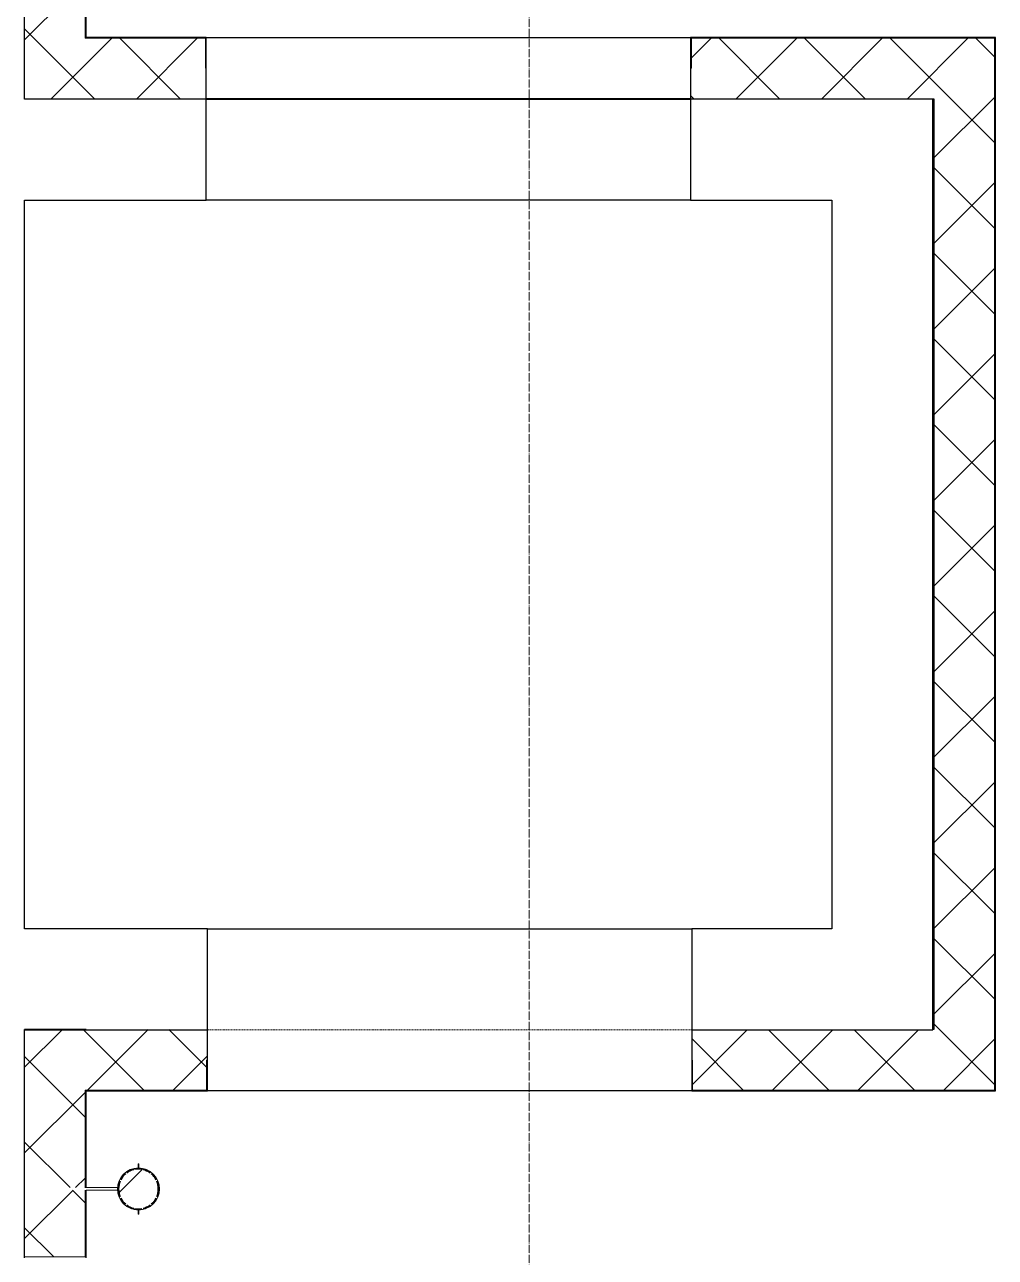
# Model space of a CAD drawing. Header units: millimetres. Extents: x -695119 to 412940, y -249585 to 622758.
# Drawn here: x 144813 to 147218, y -48669 to -45616 of the extents above; entities that cross this region are included whole.
import ezdxf

# ---------------------------------------------------------------- set-up
doc = ezdxf.new("R2010")
doc.units = ezdxf.units.MM
doc.linetypes.add('ADSK_Линия сетки', pattern=[25, 20, -2.5, 0, -2.5])
doc.linetypes.add('Сверху', pattern=[3.96875, 2.38125, -1.5875])
for name, color, linetype, lineweight in [('Обобщенные модели', 8, 'Continuous', 18), ('Окна', 252, 'Continuous', 9), ('Оси', 252, 'Continuous', 9), ('Стены разрез', 7, 'Continuous', 30), ('Стены штриховка', 7, 'Continuous', 9)]:
    doc.layers.add(name, color=color, linetype=linetype, lineweight=lineweight)
doc.layers.add('Стены', color=194, linetype='Continuous')

# ---------------------------------------------------------------- blocks, each defined once
blk = doc.blocks.new('1 этаж')
at = {"layer": 'Обобщенные модели', "lineweight": 9, "true_color": 0x636466}
h = blk.add_hatch(dxfattribs=at)
h.set_pattern_fill('FP_8', color=251, style=0, pattern_type=2)
h.set_pattern_definition([(45, (-32219.82, -128407.64), (-106.066, 106.066), [])])
h.paths.add_polyline_path([(-29723.8, -129725.7), (-29710.3, -129724.6), (-29691.5, -129714.7), (-29678.3, -129696.6), (-29673.8, -129677), (-29679.5, -129654.3), (-29694.5, -129637), (-29714.3, -129628.2), (-29736.7, -129629.1), (-29756.1, -129639.2), (-29769.3, -129657.3), (-29773.8, -129677), (-29768.1, -129699.6), (-29753.1, -129716.9), (-29733.3, -129725.7)])
at = {"layer": 'Обобщенные модели', "color": 251, "true_color": 0x636466}
for p, q in [((-29722.8, -129615), (-29724.8, -129615)), ((-29724.8, -129615), (-29724.8, -129625)), ((-29722.8, -129615), (-29724.8, -129615)), ((-29724.8, -129615), (-29724.8, -129625)), ((-29722.8, -129615), (-29724.8, -129615)), ((-29724.8, -129615), (-29724.8, -129625)), ((-29722.8, -129615), (-29724.8, -129615)), ((-29724.8, -129615), (-29724.8, -129625)), ((-29724.8, -129627), (-29724.8, -129625)), ((-29722.8, -129627), (-29724.8, -129627)), ((-29722.8, -129625), (-29722.8, -129615)), ((-29722.8, -129625), (-29722.8, -129615)), ((-29722.8, -129625), (-29722.8, -129615)), ((-29722.8, -129625), (-29722.8, -129615)), ((-29722.8, -129625), (-29722.8, -129627)), ((-29775.8, -129673.7), (-29853.8, -129673.7)), ((-29853.8, -129680.3), (-29775.8, -129680.3)), ((-29775.8, -129676.1), (-29775.8, -129673.7)), ((-29775.8, -129680.3), (-29775.8, -129677.8)), ((-29724.8, -129729), (-29724.8, -129727)), ((-29724.8, -129727), (-29722.8, -129727)), ((-29724.8, -129729), (-29724.8, -129739)), ((-29724.8, -129729), (-29724.8, -129739)), ((-29724.8, -129729), (-29724.8, -129739)), ((-29724.8, -129729), (-29724.8, -129739)), ((-29724.8, -129739), (-29722.8, -129739)), ((-29724.8, -129739), (-29722.8, -129739)), ((-29724.8, -129739), (-29722.8, -129739)), ((-29724.8, -129739), (-29722.8, -129739)), ((-29722.8, -129727), (-29722.8, -129729)), ((-29722.8, -129739), (-29722.8, -129729)), ((-29722.8, -129739), (-29722.8, -129729)), ((-29722.8, -129739), (-29722.8, -129729)), ((-29722.8, -129739), (-29722.8, -129729))]:
    blk.add_line(p, q, dxfattribs=at)
for start, end in [(0, 180), (180, 0)]:
    blk.add_arc((-29723.8, -129677), 52, start, end, dxfattribs=at)
at = {"layer": 'Обобщенные модели', "color": 251, "lineweight": 40, "true_color": 0x636466}
for start, end in [(103.6312, 126.2008), (78.9964, 101.0036), (53.7992, 76.3688), (156.6941, 180), (130.583, 152.8285), (27.1715, 49.417), (0, 23.3059), (180, 203.3059), (336.6941, 0), (207.1715, 229.417), (233.7992, 256.3688), (283.6312, 306.2008), (310.583, 332.8285), (258.9964, 281.0036)]:
    blk.add_arc((-29723.8, -129677), 50, start, end, dxfattribs=at)
at = {"layer": 'Окна', "color": 251, "true_color": 0x636466}
for p, q in [((-29555.8, -127227.4), (-29555.8, -126977.4)), ((-28355.8, -126977.4), (-28355.8, -127227.4)), ((-29553, -129282.4), (-29553, -129032.4)), ((-28353, -129032.4), (-28353, -129282.4))]:
    blk.add_line(p, q, dxfattribs=at)
at = {"layer": 'Окна', "color": 251, "linetype": 'Сверху', "true_color": 0x636466}
for p, q in [((-29555.8, -126977.4), (-28355.8, -126977.4)), ((-28355.8, -127227.4), (-29555.8, -127227.4)), ((-29553, -129032.4), (-28353, -129032.4)), ((-28353, -129282.4), (-29553, -129282.4))]:
    blk.add_line(p, q, dxfattribs=at)
at = {"layer": 'Оси', "color": 251, "linetype": 'ADSK_Линия сетки', "true_color": 0x636466}
blk.add_line((-28755.8, -96281.4), (-28755.8, -160943.1), dxfattribs=at)
at = {"layer": 'Стены', "color": 251, "true_color": 0x636466}
for p, q in [((-30005.8, -126976.5), (-30005.8, -126057.4)), ((-29555.8, -126824.5), (-28355.8, -126824.5)), ((-28355.8, -126976.5), (-29555.8, -126976.5)), ((-29555.8, -126977.4), (-28355.8, -126977.4)), ((-28355.8, -127227.4), (-29555.8, -127227.4)), ((-29553, -129032.4), (-28353, -129032.4)), ((-30005.8, -129847.4), (-30005.8, -129282)), ((-29853.8, -129282.4), (-29553, -129282.4)), ((-28353, -129282.4), (-27755.8, -129282.4)), ((-27755.8, -129282.4), (-27755.8, -129282)), ((-28353, -129434), (-29553, -129434))]:
    blk.add_line(p, q, dxfattribs=at)
at = {"layer": 'Стены разрез', "color": 251, "true_color": 0x636466}
for p, q in [((-29853.8, -126824.5), (-29853.8, -126640)), ((-29555.8, -126824.5), (-29853.8, -126824.5)), ((-29555.8, -126976.5), (-29555.8, -126824.5)), ((-27601, -126824.5), (-28355.8, -126824.5)), ((-28355.8, -126824.5), (-28355.8, -126976.5)), ((-27601, -129434), (-27601, -126824.5)), ((-30005.8, -126977.4), (-30005.8, -126976.5)), ((-30005.8, -126976.5), (-29555.8, -126976.5)), ((-29555.8, -126977.4), (-30005.8, -126977.4)), ((-29555.8, -127227.4), (-29555.8, -126977.4)), ((-28355.8, -126976.5), (-27753, -126976.5)), ((-27755.8, -126977.4), (-28355.8, -126977.4)), ((-28355.8, -126977.4), (-28355.8, -127227.4)), ((-27755.8, -129282), (-27755.8, -126977.4)), ((-27753, -126976.5), (-27753, -129282)), ((-30005.8, -129032.4), (-30005.8, -127227.4)), ((-30005.8, -127227.4), (-29555.8, -127227.4)), ((-28355.8, -127227.4), (-28005.8, -127227.4)), ((-28005.8, -127227.4), (-28005.8, -129032.4)), ((-29553, -129032.4), (-30005.8, -129032.4)), ((-29553, -129434), (-29553, -129032.4)), ((-28005.8, -129032.4), (-28353, -129032.4)), ((-28353, -129032.4), (-28353, -129434)), ((-29853.8, -129282), (-30005.8, -129282)), ((-30005.8, -129282.4), (-29853.8, -129282.4)), ((-29853.8, -129282.4), (-29853.8, -129282)), ((-27753, -129282), (-27755.8, -129282)), ((-29853.8, -129674.1), (-29853.8, -129434)), ((-29853.8, -129434), (-29553, -129434)), ((-28353, -129434), (-27601, -129434)), ((-29853.8, -129847.4), (-29853.8, -129679.6))]:
    blk.add_line(p, q, dxfattribs=at)
at = {"layer": 'Стены разрез', "color": 251, "linetype": 'Continuous', "lineweight": 9, "true_color": 0x636466}
for p, q in [((-30005.8, -126830), (-29855.8, -126680)), ((-29855.8, -126953.3), (-30005.8, -126803.3)), ((-29855.8, -126892.1), (-29790.2, -126826.5)), ((-29620.4, -126976.5), (-29770.4, -126826.5)), ((-29728.1, -126976.5), (-29578.1, -126826.5)), ((-29666, -126826.5), (-29667.2, -126824.5)), ((-29557.8, -126827), (-29558.3, -126826.5)), ((-28353.8, -126875.1), (-28305.3, -126826.5)), ((-28135.5, -126976.5), (-28285.5, -126826.5)), ((-28258.2, -126826.5), (-28259.4, -126824.5)), ((-28243.1, -126976.5), (-28093.1, -126826.5)), ((-28081.7, -126824.5), (-28082.9, -126826.5)), ((-27923.4, -126976.5), (-28073.4, -126826.5)), ((-28031, -126976.5), (-27881, -126826.5)), ((-27711.2, -126976.5), (-27861.2, -126826.5)), ((-27847.1, -126824.5), (-27848.2, -126826.5)), ((-27818.9, -126976.5), (-27668.9, -126826.5)), ((-27603, -126872.7), (-27649.1, -126826.5)), ((-29940.2, -126976.5), (-29855.8, -126892.1)), ((-28355.8, -126883.6), (-28353.8, -126883.6)), ((-28353.8, -126889.4), (-28355.8, -126892.9)), ((-29832.5, -126976.5), (-29855.8, -126953.3)), ((-28347.6, -126976.5), (-28355.8, -126968.4)), ((-27606.7, -126976.5), (-27603, -126972.8)), ((-27753, -127122.8), (-27606.7, -126976.5)), ((-27603, -127084.8), (-27711.2, -126976.5)), ((-27603, -127296.9), (-27753, -127146.9)), ((-27753, -127334.9), (-27603, -127184.9)), ((-27603, -127509.1), (-27753, -127359.1)), ((-27753, -127547), (-27603, -127397)), ((-27602.6, -127417.2), (-27603, -127417.8)), ((-27603, -127721.2), (-27753, -127571.2)), ((-27753, -127759.2), (-27603, -127609.2)), ((-27601, -127761.8), (-27603, -127758.3)), ((-27603, -127933.3), (-27753, -127783.3)), ((-27753, -127971.3), (-27603, -127821.3)), ((-27603, -128145.5), (-27753, -127995.5)), ((-27753, -128183.4), (-27603, -128033.4)), ((-27603, -128357.6), (-27753, -128207.6)), ((-27753, -128395.6), (-27603, -128245.6)), ((-27603, -128569.7), (-27753, -128419.7)), ((-27753, -128607.7), (-27603, -128457.7)), ((-27603, -128781.8), (-27753, -128631.8)), ((-27753, -128819.8), (-27603, -128669.8)), ((-27603, -128994), (-27753, -128844)), ((-27753, -129032), (-27603, -128882)), ((-27603, -129206.1), (-27753, -129056.1)), ((-27753, -129244.1), (-27603, -129094.1)), ((-30005.8, -129375.6), (-29912.3, -129282.1)), ((-29855.8, -129286.7), (-29860.6, -129282)), ((-29710.6, -129432), (-29855.8, -129286.7)), ((-29850, -129432), (-29700.2, -129282.2)), ((-29555, -129375.4), (-29648.2, -129282.2)), ((-28351, -129417.8), (-28215.5, -129282.4)), ((-28013.5, -129432), (-28163.1, -129282.4)), ((-28153, -129432), (-28003.4, -129282.4)), ((-27801.4, -129432), (-27951, -129282.4)), ((-27940.8, -129432), (-27791.3, -129282.4)), ((-27603, -129418.2), (-27753, -129268.2)), ((-28225.7, -129432), (-28353, -129304.6)), ((-27728.7, -129432), (-27603, -129306.2)), ((-29855.8, -129498.9), (-30005.8, -129348.9)), ((-29637.9, -129432), (-29553, -129347)), ((-29553, -129372.9), (-29555, -129376.4)), ((-30005.8, -129587.7), (-29855.8, -129437.7)), ((-29685.8, -129434), (-29686.9, -129432)), ((-29555.2, -129423.6), (-29553, -129423.6)), ((-28353, -129423.6), (-28351, -129423.6)), ((-28179.3, -129432), (-28180.4, -129434)), ((-29893.1, -129673.7), (-30005.8, -129561)), ((-29879.6, -129673.7), (-29855.8, -129649.9)), ((-30005.8, -129799.9), (-29885.7, -129679.8)), ((-29855.8, -129711), (-29887, -129679.8)), ((-29853.8, -129752.5), (-29855.8, -129749.1)), ((-29933.6, -129845.4), (-30005.8, -129773.1))]:
    blk.add_line(p, q, dxfattribs=at)
at = {"layer": 'Стены штриховка', "color": 251, "true_color": 0x636466}
for p, q in [((-29855.8, -126826.5), (-29855.8, -126640)), ((-29557.8, -126826.5), (-29855.8, -126826.5)), ((-29853.8, -126824.5), (-29853.8, -126826.5)), ((-29557.8, -126900.5), (-29557.8, -126826.5)), ((-28353.8, -126826.5), (-28353.8, -126900.5)), ((-27601, -126826.5), (-28353.8, -126826.5)), ((-27603, -129434), (-27603, -126824.5)), ((-29557.8, -126900.5), (-29555.8, -126900.5)), ((-28355.8, -126900.5), (-28353.8, -126900.5)), ((-29553, -129358), (-29555, -129358)), ((-29555, -129432), (-29555, -129358)), ((-28351, -129358), (-28353, -129358)), ((-28351, -129358), (-28351, -129432)), ((-29855.8, -129674.1), (-29855.8, -129432)), ((-29855.8, -129432), (-29555, -129432)), ((-29853.8, -129432), (-29853.8, -129434)), ((-28351, -129432), (-27601, -129432)), ((-29855.8, -129845.4), (-29855.8, -129679.6)), ((-30005.8, -129845.4), (-29855.8, -129845.4))]:
    blk.add_line(p, q, dxfattribs=at)

msp = doc.modelspace()

# ---------------------------------------------------------------- block references
msp.add_blockref('1 этаж', (174819.19, 81176.937))

doc.saveas('drawing.dxf')
